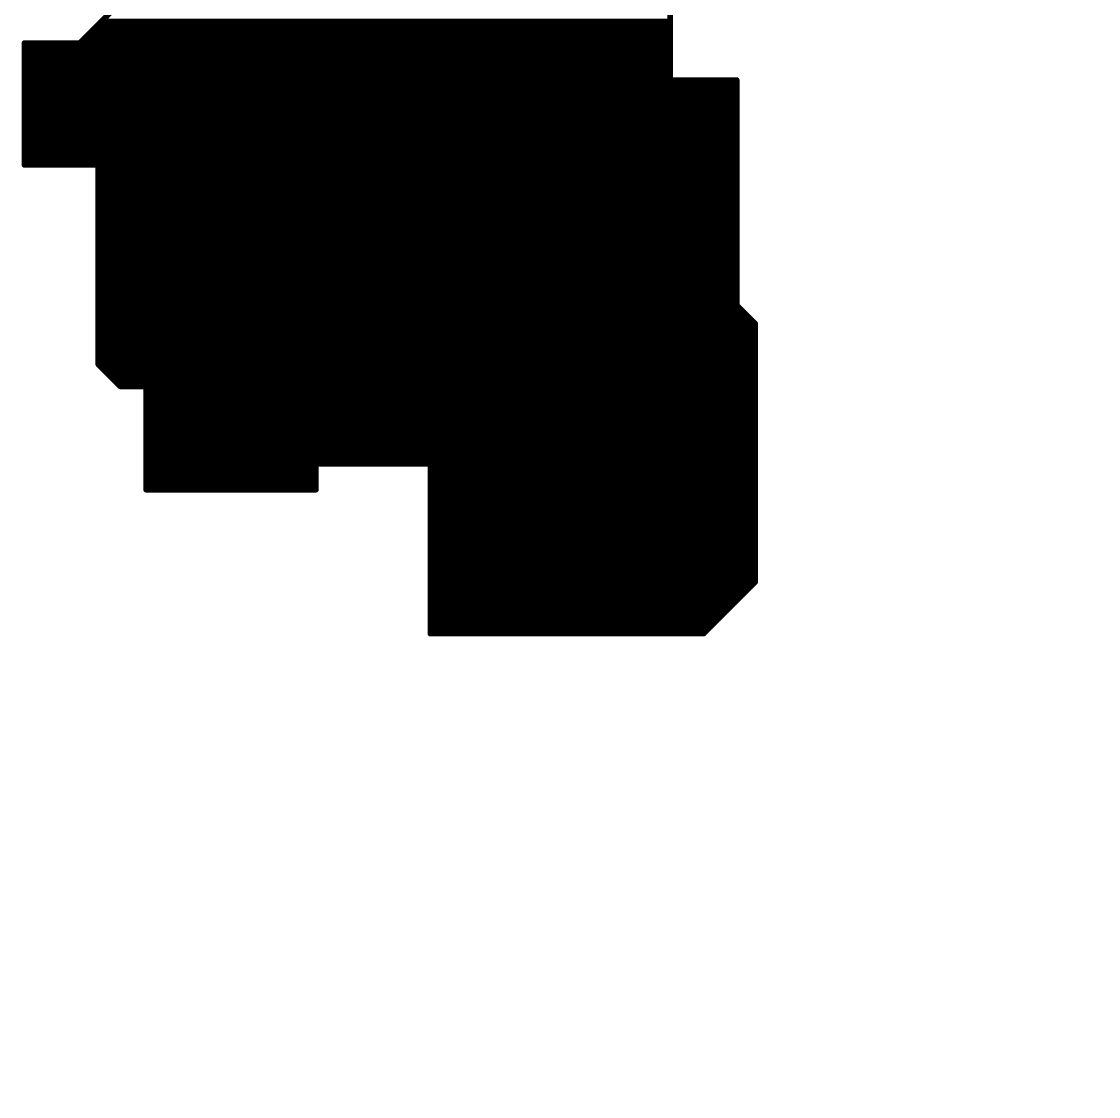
# Model space of a CAD drawing. Extents: x 0 to 99.8, y 0 to 95.2.
# Drawn here: x 70.62 to 99.8, y 36.56 to 65.68 of the extents above; entities that cross this region are included whole.
import ezdxf

# ---------------------------------------------------------------- set-up
doc = ezdxf.new("R2010")
doc.units = 0
doc.layers.add('156', color=253, linetype='CONTINUOUS')
doc.layers.add('20', color=53, linetype='CONTINUOUS')

msp = doc.modelspace()

# ---------------------------------------------------------------- linework, layer by layer
at = {"layer": '156', "const_width": 0.1524}
for points in [[(88.2, 64.1), (88.2, 69)], [(74.6, 67.5), (72.2, 65.1)], [(72.7844, 65.6844), (88.2, 65.6844)], [(72.4796, 65.3796), (88.2, 65.3796)], [(72.632, 65.532), (88.2, 65.532)], [(72.2, 65.1), (70.7, 65.1)], [(70.7, 65.1), (70.7, 61.8)], [(70.7, 65.0748), (88.2, 65.0748)], [(72.3272, 65.2272), (88.2, 65.2272)], [(70.7, 64.9224), (88.2, 64.9224)], [(70.7, 64.77), (88.2, 64.77)], [(70.7, 64.6176), (88.2, 64.6176)], [(70.7, 64.4652), (88.2, 64.4652)], [(70.7, 64.3128), (88.2, 64.3128)], [(70.7, 64.1604), (88.2, 64.1604)], [(70.7, 64.008), (90, 64.008)], [(70.7, 63.8556), (90, 63.8556)], [(90, 64.1), (88.2, 64.1)], [(90, 58), (90, 64.1)], [(70.7, 63.7032), (90, 63.7032)], [(70.7, 63.5508), (90, 63.5508)], [(70.7, 63.3984), (90, 63.3984)], [(70.7, 63.246), (90, 63.246)], [(70.7, 63.0936), (90, 63.0936)], [(70.7, 62.9412), (90, 62.9412)], [(70.7, 62.7888), (90, 62.7888)], [(70.7, 62.6364), (90, 62.6364)], [(70.7, 62.484), (90, 62.484)], [(70.7, 62.3316), (90, 62.3316)], [(70.7, 62.1792), (90, 62.1792)], [(70.7, 62.0268), (90, 62.0268)], [(70.7, 61.8744), (90, 61.8744)], [(70.7, 61.8), (72.7, 61.8)], [(72.7, 61.8), (72.7, 56.4)], [(72.7, 61.722), (90, 61.722)], [(72.7, 61.5696), (90, 61.5696)], [(72.7, 61.4172), (90, 61.4172)], [(72.7, 61.2648), (90, 61.2648)], [(72.7, 61.1124), (90, 61.1124)], [(72.7, 60.96), (90, 60.96)], [(72.7, 60.8076), (90, 60.8076)], [(72.7, 60.6552), (90, 60.6552)], [(72.7, 60.5028), (90, 60.5028)], [(72.7, 60.3504), (90, 60.3504)], [(72.7, 60.198), (90, 60.198)], [(72.7, 60.0456), (90, 60.0456)], [(72.7, 59.8932), (90, 59.8932)], [(72.7, 59.7408), (90, 59.7408)], [(72.7, 59.5884), (90, 59.5884)], [(72.7, 59.436), (90, 59.436)], [(72.7, 59.2836), (90, 59.2836)], [(72.7, 59.1312), (90, 59.1312)], [(72.7, 58.9788), (90, 58.9788)], [(72.7, 58.8264), (90, 58.8264)], [(72.7, 58.674), (90, 58.674)], [(72.7, 58.5216), (90, 58.5216)], [(72.7, 58.3692), (90, 58.3692)], [(72.7, 58.2168), (90, 58.2168)], [(72.7, 58.0644), (90, 58.0644)], [(90.5, 57.5), (90, 58)], [(72.7, 57.912), (90.088, 57.912)], [(72.7, 57.7596), (90.2404, 57.7596)], [(72.7, 57.6072), (90.3928, 57.6072)], [(72.7, 57.4548), (90.5, 57.4548)], [(90.5, 50.5), (90.5, 57.5)], [(72.7, 57.3024), (90.5, 57.3024)], [(72.7, 57.15), (90.5, 57.15)], [(72.7, 56.9976), (90.5, 56.9976)], [(72.7, 56.8452), (90.5, 56.8452)], [(72.7, 56.6928), (90.5, 56.6928)], [(72.7, 56.5404), (90.5, 56.5404)], [(72.7, 56.4), (73.3, 55.8)], [(72.712, 56.388), (90.5, 56.388)], [(72.8644, 56.2356), (90.5, 56.2356)], [(73.0168, 56.0832), (90.5, 56.0832)], [(73.1692, 55.9308), (90.5, 55.9308)], [(73.3, 55.8), (74, 55.8)], [(74, 55.8), (74, 53)], [(74, 55.7784), (90.5, 55.7784)], [(74, 55.626), (90.5, 55.626)], [(74, 55.4736), (90.5, 55.4736)], [(74, 55.3212), (90.5, 55.3212)], [(74, 55.1688), (90.5, 55.1688)], [(74, 55.0164), (90.5, 55.0164)], [(74, 54.864), (90.5, 54.864)], [(74, 54.7116), (90.5, 54.7116)], [(74, 54.5592), (90.5, 54.5592)], [(74, 54.4068), (90.5, 54.4068)], [(74, 54.2544), (90.5, 54.2544)], [(74, 54.102), (90.5, 54.102)], [(74, 53.9496), (90.5, 53.9496)], [(74, 53.7972), (90.5, 53.7972)], [(74, 53.6448), (78.6, 53.6448)], [(78.6, 53), (78.6, 53.7)], [(78.6, 53.7), (81.7, 53.7)], [(81.7, 53.7), (81.7, 49.1)], [(81.7, 53.6448), (90.5, 53.6448)], [(74, 53.4924), (78.6, 53.4924)], [(74, 53.34), (78.6, 53.34)], [(81.7, 53.4924), (90.5, 53.4924)], [(81.7, 53.34), (90.5, 53.34)], [(74, 53.1876), (78.6, 53.1876)], [(74, 53.0352), (78.6, 53.0352)], [(81.7, 53.1876), (90.5, 53.1876)], [(81.7, 53.0352), (90.5, 53.0352)], [(74, 53), (78.6, 53)], [(81.7, 52.8828), (90.5, 52.8828)], [(81.7, 52.7304), (90.5, 52.7304)], [(81.7, 52.578), (90.5, 52.578)], [(81.7, 52.4256), (90.5, 52.4256)], [(81.7, 52.2732), (90.5, 52.2732)], [(81.7, 52.1208), (90.5, 52.1208)], [(81.7, 51.9684), (90.5, 51.9684)], [(81.7, 51.816), (90.5, 51.816)], [(81.7, 51.6636), (90.5, 51.6636)], [(81.7, 51.5112), (90.5, 51.5112)], [(81.7, 51.3588), (90.5, 51.3588)], [(81.7, 51.2064), (90.5, 51.2064)], [(81.7, 51.054), (90.5, 51.054)], [(81.7, 50.9016), (90.5, 50.9016)], [(81.7, 50.7492), (90.5, 50.7492)], [(81.7, 50.5968), (90.5, 50.5968)], [(81.7, 50.4444), (90.4444, 50.4444)], [(89.1, 49.1), (90.5, 50.5)], [(81.7, 50.292), (90.292, 50.292)], [(81.7, 50.1396), (90.1396, 50.1396)], [(81.7, 49.9872), (89.9872, 49.9872)], [(81.7, 49.8348), (89.8348, 49.8348)], [(81.7, 49.6824), (89.6824, 49.6824)], [(81.7, 49.53), (89.53, 49.53)], [(81.7, 49.3776), (89.3776, 49.3776)], [(81.7, 49.2252), (89.2252, 49.2252)], [(81.7, 49.1), (89.1, 49.1)]]:
    msp.add_lwpolyline(points, dxfattribs=at)
at = {"layer": '156', "const_width": 0.0762}
for points in [[(72.7844, 65.7225, 1), (72.7844, 65.6463)], [(88.2, 65.6463, 1), (88.2, 65.7225)], [(72.4796, 65.4177, 1), (72.4796, 65.3415)], [(72.632, 65.5701, 1), (72.632, 65.4939)], [(88.2, 65.4939, 1), (88.2, 65.5701)], [(88.2, 65.3415, 1), (88.2, 65.4177)], [(70.7, 65.1381, 1), (70.7, 65.0619)], [(70.7381, 65.1, 1), (70.6619, 65.1)], [(70.7, 65.1129, 1), (70.7, 65.0367)], [(72.1731, 65.1269, 1), (72.2269, 65.0731)], [(72.2, 65.0619, 1), (72.2, 65.1381)], [(72.3272, 65.2653, 1), (72.3272, 65.1891)], [(88.2, 65.1891, 1), (88.2, 65.2653)], [(88.2, 65.0367, 1), (88.2, 65.1129)], [(70.7, 64.9605, 1), (70.7, 64.8843)], [(70.7, 64.8081, 1), (70.7, 64.7319)], [(88.2, 64.8843, 1), (88.2, 64.9605)], [(88.2, 64.7319, 1), (88.2, 64.8081)], [(70.7, 64.6557, 1), (70.7, 64.5795)], [(70.7, 64.5033, 1), (70.7, 64.4271)], [(88.2, 64.5795, 1), (88.2, 64.6557)], [(88.2, 64.4271, 1), (88.2, 64.5033)], [(70.7, 64.3509, 1), (70.7, 64.2747)], [(70.7, 64.1985, 1), (70.7, 64.1223)], [(88.2, 64.2747, 1), (88.2, 64.3509)], [(88.2, 64.1223, 1), (88.2, 64.1985)], [(70.7, 64.0461, 1), (70.7, 63.9699)], [(70.7, 63.8937, 1), (70.7, 63.8175)], [(88.2, 64.1381, 1), (88.2, 64.0619)], [(88.1619, 64.1, 1), (88.2381, 64.1)], [(90.0381, 64.1, 1), (89.9619, 64.1)], [(90, 64.0619, 1), (90, 64.1381)], [(90, 63.9699, 1), (90, 64.0461)], [(90, 63.8175, 1), (90, 63.8937)], [(70.7, 63.7413, 1), (70.7, 63.6651)], [(70.7, 63.5889, 1), (70.7, 63.5127)], [(90, 63.6651, 1), (90, 63.7413)], [(90, 63.5127, 1), (90, 63.5889)], [(70.7, 63.4365, 1), (70.7, 63.3603)], [(70.7, 63.2841, 1), (70.7, 63.2079)], [(90, 63.3603, 1), (90, 63.4365)], [(90, 63.2079, 1), (90, 63.2841)], [(70.7, 63.1317, 1), (70.7, 63.0555)], [(90, 63.0555, 1), (90, 63.1317)], [(70.7, 62.9793, 1), (70.7, 62.9031)], [(70.7, 62.8269, 1), (70.7, 62.7507)], [(90, 62.9031, 1), (90, 62.9793)], [(90, 62.7507, 1), (90, 62.8269)], [(70.7, 62.6745, 1), (70.7, 62.5983)], [(70.7, 62.5221, 1), (70.7, 62.4459)], [(90, 62.5983, 1), (90, 62.6745)], [(90, 62.4459, 1), (90, 62.5221)], [(70.7, 62.3697, 1), (70.7, 62.2935)], [(70.7, 62.2173, 1), (70.7, 62.1411)], [(90, 62.2935, 1), (90, 62.3697)], [(90, 62.1411, 1), (90, 62.2173)], [(70.7, 62.0649, 1), (70.7, 61.9887)], [(70.7, 61.9125, 1), (70.7, 61.8363)], [(70.7, 61.8381, 1), (70.7, 61.7619)], [(72.7381, 61.8, 1), (72.6619, 61.8)], [(72.7, 61.7619, 1), (72.7, 61.8381)], [(90, 61.9887, 1), (90, 62.0649)], [(90, 61.8363, 1), (90, 61.9125)], [(70.6619, 61.8, 1), (70.7381, 61.8)], [(72.7, 61.7601, 1), (72.7, 61.6839)], [(72.7, 61.6077, 1), (72.7, 61.5315)], [(90, 61.6839, 1), (90, 61.7601)], [(90, 61.5315, 1), (90, 61.6077)], [(72.7, 61.4553, 1), (72.7, 61.3791)], [(72.7, 61.3029, 1), (72.7, 61.2267)], [(90, 61.3791, 1), (90, 61.4553)], [(90, 61.2267, 1), (90, 61.3029)], [(72.7, 61.1505, 1), (72.7, 61.0743)], [(72.7, 60.9981, 1), (72.7, 60.9219)], [(90, 61.0743, 1), (90, 61.1505)], [(90, 60.9219, 1), (90, 60.9981)], [(72.7, 60.8457, 1), (72.7, 60.7695)], [(72.7, 60.6933, 1), (72.7, 60.6171)], [(90, 60.7695, 1), (90, 60.8457)], [(90, 60.6171, 1), (90, 60.6933)], [(72.7, 60.5409, 1), (72.7, 60.4647)], [(72.7, 60.3885, 1), (72.7, 60.3123)], [(90, 60.4647, 1), (90, 60.5409)], [(90, 60.3123, 1), (90, 60.3885)], [(72.7, 60.2361, 1), (72.7, 60.1599)], [(72.7, 60.0837, 1), (72.7, 60.0075)], [(90, 60.1599, 1), (90, 60.2361)], [(90, 60.0075, 1), (90, 60.0837)], [(72.7, 59.9313, 1), (72.7, 59.8551)], [(72.7, 59.7789, 1), (72.7, 59.7027)], [(90, 59.8551, 1), (90, 59.9313)], [(90, 59.7027, 1), (90, 59.7789)], [(72.7, 59.6265, 1), (72.7, 59.5503)], [(90, 59.5503, 1), (90, 59.6265)], [(72.7, 59.4741, 1), (72.7, 59.3979)], [(72.7, 59.3217, 1), (72.7, 59.2455)], [(90, 59.3979, 1), (90, 59.4741)], [(90, 59.2455, 1), (90, 59.3217)], [(72.7, 59.1693, 1), (72.7, 59.0931)], [(72.7, 59.0169, 1), (72.7, 58.9407)], [(90, 59.0931, 1), (90, 59.1693)], [(90, 58.9407, 1), (90, 59.0169)], [(72.7, 58.8645, 1), (72.7, 58.7883)], [(72.7, 58.7121, 1), (72.7, 58.6359)], [(90, 58.7883, 1), (90, 58.8645)], [(90, 58.6359, 1), (90, 58.7121)], [(72.7, 58.5597, 1), (72.7, 58.4835)], [(72.7, 58.4073, 1), (72.7, 58.3311)], [(90, 58.4835, 1), (90, 58.5597)], [(90, 58.3311, 1), (90, 58.4073)], [(72.7, 58.2549, 1), (72.7, 58.1787)], [(72.7, 58.1025, 1), (72.7, 58.0263)], [(90.0269, 58.0269, 1), (89.9731, 57.9731)], [(90, 58.1787, 1), (90, 58.2549)], [(90, 58.0263, 1), (90, 58.1025)], [(72.7, 57.9501, 1), (72.7, 57.8739)], [(72.7, 57.7977, 1), (72.7, 57.7215)], [(89.9619, 58, 1), (90.0381, 58)], [(90.088, 57.8739, 1), (90.088, 57.9501)], [(90.2404, 57.7215, 1), (90.2404, 57.7977)], [(72.7, 57.6453, 1), (72.7, 57.5691)], [(72.7, 57.4929, 1), (72.7, 57.4167)], [(90.3928, 57.5691, 1), (90.3928, 57.6453)], [(90.5381, 57.5, 1), (90.4619, 57.5)], [(90.4731, 57.4731, 1), (90.5269, 57.5269)], [(90.5, 57.4167, 1), (90.5, 57.4929)], [(72.7, 57.3405, 1), (72.7, 57.2643)], [(72.7, 57.1881, 1), (72.7, 57.1119)], [(90.5, 57.2643, 1), (90.5, 57.3405)], [(90.5, 57.1119, 1), (90.5, 57.1881)], [(72.7, 57.0357, 1), (72.7, 56.9595)], [(72.7, 56.8833, 1), (72.7, 56.8071)], [(90.5, 56.9595, 1), (90.5, 57.0357)], [(90.5, 56.8071, 1), (90.5, 56.8833)], [(72.7, 56.7309, 1), (72.7, 56.6547)], [(72.7, 56.5785, 1), (72.7, 56.5023)], [(90.5, 56.6547, 1), (90.5, 56.7309)], [(90.5, 56.5023, 1), (90.5, 56.5785)], [(72.6619, 56.4, 1), (72.7381, 56.4)], [(72.7269, 56.4269, 1), (72.6731, 56.3731)], [(72.712, 56.4261, 1), (72.712, 56.3499)], [(72.8644, 56.2737, 1), (72.8644, 56.1975)], [(90.5, 56.3499, 1), (90.5, 56.4261)], [(90.5, 56.1975, 1), (90.5, 56.2737)], [(73.0168, 56.1213, 1), (73.0168, 56.0451)], [(90.5, 56.0451, 1), (90.5, 56.1213)], [(73.1692, 55.9689, 1), (73.1692, 55.8927)], [(73.3, 55.8381, 1), (73.3, 55.7619)], [(73.2731, 55.7731, 1), (73.3269, 55.8269)], [(74.0381, 55.8, 1), (73.9619, 55.8)], [(74, 55.8165, 1), (74, 55.7403)], [(74, 55.7619, 1), (74, 55.8381)], [(90.5, 55.8927, 1), (90.5, 55.9689)], [(90.5, 55.7403, 1), (90.5, 55.8165)], [(74, 55.6641, 1), (74, 55.5879)], [(74, 55.5117, 1), (74, 55.4355)], [(90.5, 55.5879, 1), (90.5, 55.6641)], [(90.5, 55.4355, 1), (90.5, 55.5117)], [(74, 55.3593, 1), (74, 55.2831)], [(74, 55.2069, 1), (74, 55.1307)], [(90.5, 55.2831, 1), (90.5, 55.3593)], [(90.5, 55.1307, 1), (90.5, 55.2069)], [(74, 55.0545, 1), (74, 54.9783)], [(74, 54.9021, 1), (74, 54.8259)], [(90.5, 54.9783, 1), (90.5, 55.0545)], [(90.5, 54.8259, 1), (90.5, 54.9021)], [(74, 54.7497, 1), (74, 54.6735)], [(74, 54.5973, 1), (74, 54.5211)], [(90.5, 54.6735, 1), (90.5, 54.7497)], [(90.5, 54.5211, 1), (90.5, 54.5973)], [(74, 54.4449, 1), (74, 54.3687)], [(74, 54.2925, 1), (74, 54.2163)], [(90.5, 54.3687, 1), (90.5, 54.4449)], [(90.5, 54.2163, 1), (90.5, 54.2925)], [(74, 54.1401, 1), (74, 54.0639)], [(74, 53.9877, 1), (74, 53.9115)], [(90.5, 54.0639, 1), (90.5, 54.1401)], [(90.5, 53.9115, 1), (90.5, 53.9877)], [(74, 53.8353, 1), (74, 53.7591)], [(74, 53.6829, 1), (74, 53.6067)], [(78.6381, 53.7, 1), (78.5619, 53.7)], [(78.6, 53.7381, 1), (78.6, 53.6619)], [(78.6, 53.6067, 1), (78.6, 53.6829)], [(81.7381, 53.7, 1), (81.6619, 53.7)], [(81.7, 53.6829, 1), (81.7, 53.6067)], [(81.7, 53.6619, 1), (81.7, 53.7381)], [(90.5, 53.7591, 1), (90.5, 53.8353)], [(90.5, 53.6067, 1), (90.5, 53.6829)], [(74, 53.5305, 1), (74, 53.4543)], [(74, 53.3781, 1), (74, 53.3019)], [(78.6, 53.4543, 1), (78.6, 53.5305)], [(78.6, 53.3019, 1), (78.6, 53.3781)], [(81.7, 53.5305, 1), (81.7, 53.4543)], [(81.7, 53.3781, 1), (81.7, 53.3019)], [(90.5, 53.4543, 1), (90.5, 53.5305)], [(90.5, 53.3019, 1), (90.5, 53.3781)], [(74, 53.2257, 1), (74, 53.1495)], [(74, 53.0733, 1), (74, 52.9971)], [(78.6, 53.1495, 1), (78.6, 53.2257)], [(78.6, 52.9971, 1), (78.6, 53.0733)], [(81.7, 53.2257, 1), (81.7, 53.1495)], [(81.7, 53.0733, 1), (81.7, 52.9971)], [(90.5, 53.1495, 1), (90.5, 53.2257)], [(90.5, 52.9971, 1), (90.5, 53.0733)], [(74, 53.0381, 1), (74, 52.9619)], [(73.9619, 53, 1), (74.0381, 53)], [(78.5619, 53, 1), (78.6381, 53)], [(78.6, 52.9619, 1), (78.6, 53.0381)], [(81.7, 52.9209, 1), (81.7, 52.8447)], [(90.5, 52.8447, 1), (90.5, 52.9209)], [(81.7, 52.7685, 1), (81.7, 52.6923)], [(81.7, 52.6161, 1), (81.7, 52.5399)], [(90.5, 52.6923, 1), (90.5, 52.7685)], [(90.5, 52.5399, 1), (90.5, 52.6161)], [(81.7, 52.4637, 1), (81.7, 52.3875)], [(81.7, 52.3113, 1), (81.7, 52.2351)], [(90.5, 52.3875, 1), (90.5, 52.4637)], [(90.5, 52.2351, 1), (90.5, 52.3113)], [(81.7, 52.1589, 1), (81.7, 52.0827)], [(81.7, 52.0065, 1), (81.7, 51.9303)], [(90.5, 52.0827, 1), (90.5, 52.1589)], [(90.5, 51.9303, 1), (90.5, 52.0065)], [(81.7, 51.8541, 1), (81.7, 51.7779)], [(81.7, 51.7017, 1), (81.7, 51.6255)], [(90.5, 51.7779, 1), (90.5, 51.8541)], [(90.5, 51.6255, 1), (90.5, 51.7017)], [(81.7, 51.5493, 1), (81.7, 51.4731)], [(81.7, 51.3969, 1), (81.7, 51.3207)], [(90.5, 51.4731, 1), (90.5, 51.5493)], [(90.5, 51.3207, 1), (90.5, 51.3969)], [(81.7, 51.2445, 1), (81.7, 51.1683)], [(81.7, 51.0921, 1), (81.7, 51.0159)], [(90.5, 51.1683, 1), (90.5, 51.2445)], [(90.5, 51.0159, 1), (90.5, 51.0921)], [(81.7, 50.9397, 1), (81.7, 50.8635)], [(81.7, 50.7873, 1), (81.7, 50.7111)], [(90.5, 50.8635, 1), (90.5, 50.9397)], [(90.5, 50.7111, 1), (90.5, 50.7873)], [(81.7, 50.6349, 1), (81.7, 50.5587)], [(81.7, 50.4825, 1), (81.7, 50.4063)], [(90.4444, 50.4063, 1), (90.4444, 50.4825)], [(90.4619, 50.5, 1), (90.5381, 50.5)], [(90.5269, 50.4731, 1), (90.4731, 50.5269)], [(90.5, 50.5587, 1), (90.5, 50.6349)], [(81.7, 50.3301, 1), (81.7, 50.2539)], [(81.7, 50.1777, 1), (81.7, 50.1015)], [(90.1396, 50.1015, 1), (90.1396, 50.1777)], [(90.292, 50.2539, 1), (90.292, 50.3301)], [(81.7, 50.0253, 1), (81.7, 49.9491)], [(81.7, 49.8729, 1), (81.7, 49.7967)], [(89.8348, 49.7967, 1), (89.8348, 49.8729)], [(89.9872, 49.9491, 1), (89.9872, 50.0253)], [(81.7, 49.7205, 1), (81.7, 49.6443)], [(81.7, 49.5681, 1), (81.7, 49.4919)], [(89.53, 49.4919, 1), (89.53, 49.5681)], [(89.6824, 49.6443, 1), (89.6824, 49.7205)], [(81.7, 49.4157, 1), (81.7, 49.3395)], [(89.3776, 49.3395, 1), (89.3776, 49.4157)], [(81.7, 49.2633, 1), (81.7, 49.1871)], [(81.7, 49.1381, 1), (81.7, 49.0619)], [(81.6619, 49.1, 1), (81.7381, 49.1)], [(89.0731, 49.1269, 1), (89.1269, 49.0731)], [(89.1, 49.0619, 1), (89.1, 49.1381)], [(89.2252, 49.1871, 1), (89.2252, 49.2633)]]:
    msp.add_lwpolyline(points, format="xyb", dxfattribs=at)
at = {"layer": '20', "const_width": 0.001}
msp.add_lwpolyline([(99.8, 9), (99.8, 88.9)], dxfattribs=at)

doc.saveas('drawing.dxf')
